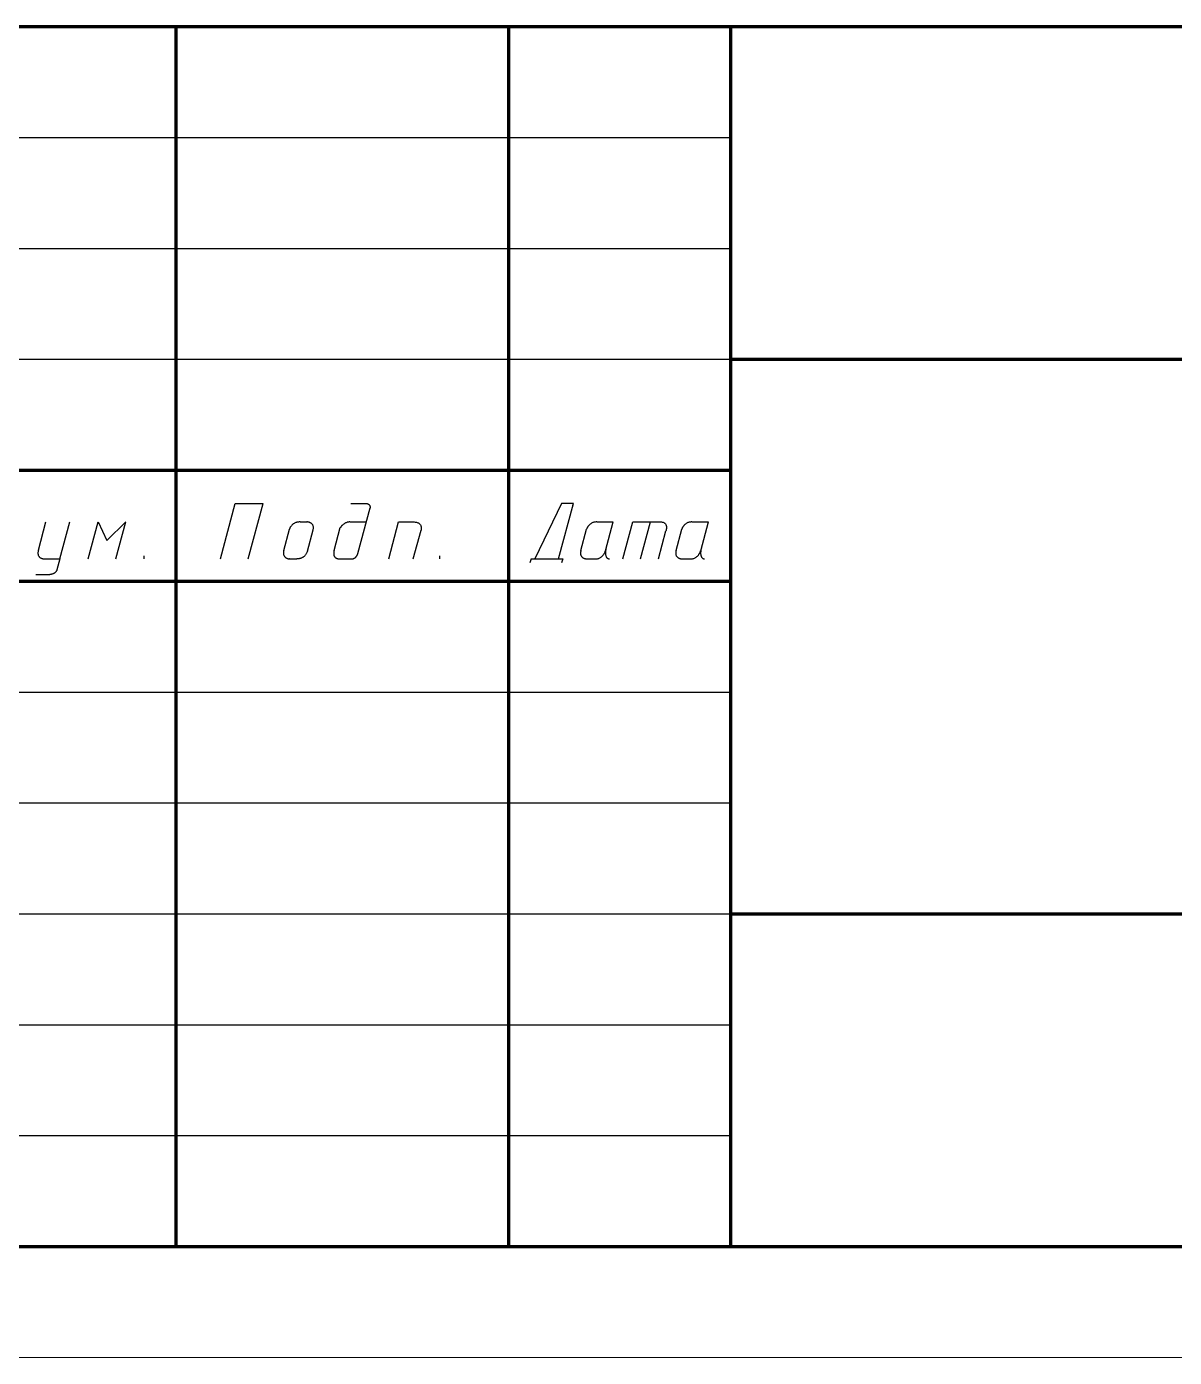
# Model space of a CAD drawing. Header units: millimetres. Extents: x 0 to 420, y 0 to 594.
# Drawn here: x 263.3 to 315, y 0 to 60 of the extents above; entities that cross this region are included whole.
import ezdxf

# ---------------------------------------------------------------- set-up
doc = ezdxf.new("R2010")
doc.units = ezdxf.units.MM
doc.layers.get('0').update_dxf_attribs({"linetype": 'CONTINUOUS', "lineweight": 0})

# ---------------------------------------------------------------- blocks, each defined once
blk = doc.blocks.new('A2V-0')
at = {"lineweight": 100}
for p, q in [((230, 60), (415, 60)), ((270, 5), (270, 60)), ((285, 5), (285, 60)), ((295, 5), (295, 60)), ((295, 45), (365, 45)), ((230, 40), (295, 40)), ((230, 35), (295, 35)), ((295, 20), (365, 20)), ((20, 5), (415, 5))]:
    blk.add_line(p, q, dxfattribs=at)
at = {"lineweight": 25}
for p, q in [((230, 55), (295, 55)), ((230, 50), (295, 50)), ((230, 45), (295, 45)), ((230, 30), (295, 30)), ((230, 25), (295, 25)), ((230, 20), (295, 20)), ((230, 15), (295, 15)), ((230, 10), (295, 10))]:
    blk.add_line(p, q, dxfattribs=at)
blk.add_line((0, 0), (420, 0))

msp = doc.modelspace()

# ---------------------------------------------------------------- linework, layer by layer
at = {"linetype": 'CONTINUOUS', "lineweight": 25}
for p, q in [((272, 36), (272.67, 38.5)), ((272.67, 38.5), (273.92, 38.5)), ((273.25, 36), (273.92, 38.5)), ((277.872, 38.5), (278.551, 38.5)), ((278.551, 38.5), (278.575, 38.499)), ((278.575, 38.499), (278.596, 38.497)), ((278.596, 38.497), (278.616, 38.493)), ((278.616, 38.493), (278.634, 38.488)), ((278.634, 38.488), (278.651, 38.482)), ((278.651, 38.482), (278.665, 38.475)), ((278.665, 38.475), (278.679, 38.467)), ((278.679, 38.467), (278.69, 38.459)), ((278.69, 38.459), (278.701, 38.449)), ((278.701, 38.449), (278.71, 38.439)), ((278.71, 38.439), (278.718, 38.429)), ((278.718, 38.429), (278.725, 38.418)), ((278.725, 38.418), (278.73, 38.407)), ((278.73, 38.407), (278.735, 38.395)), ((278.201, 36.243), (278.751, 38.297)), ((278.735, 38.395), (278.739, 38.384)), ((278.739, 38.384), (278.742, 38.373)), ((278.742, 38.373), (278.745, 38.362)), ((278.745, 38.362), (278.747, 38.352)), ((278.747, 38.352), (278.748, 38.342)), ((278.748, 38.342), (278.749, 38.332)), ((278.749, 38.332), (278.749, 38.323)), ((278.749, 38.323), (278.749, 38.315)), ((278.749, 38.315), (278.749, 38.308)), ((278.749, 38.308), (278.749, 38.302)), ((278.749, 38.302), (278.749, 38.297)), ((278.749, 38.297), (278.749, 38.293)), ((278.749, 38.293), (278.749, 38.291)), ((278.749, 38.29), (278.75, 38.293)), ((278.749, 38.291), (278.749, 38.29)), ((278.749, 38.29), (278.749, 38.29)), ((278.75, 38.293), (278.751, 38.297)), ((263.793, 36.397), (264.133, 37.667)), ((264.759, 36), (265.205, 37.667)), ((266.038, 36), (266.485, 37.667)), ((266.038, 36), (266.485, 37.667)), ((266.485, 37.667), (266.887, 36.833)), ((267.735, 37.667), (266.887, 36.833)), ((267.288, 36), (267.735, 37.667)), ((274.855, 36.378), (275.114, 37.346)), ((275.115, 37.35), (275.114, 37.347)), ((275.114, 37.347), (275.114, 37.346)), ((275.117, 37.355), (275.115, 37.35)), ((275.119, 37.361), (275.117, 37.355)), ((275.122, 37.369), (275.119, 37.361)), ((275.125, 37.378), (275.122, 37.369)), ((275.13, 37.389), (275.125, 37.378)), ((275.135, 37.4), (275.13, 37.389)), ((275.141, 37.412), (275.135, 37.4)), ((275.148, 37.426), (275.141, 37.412)), ((275.156, 37.44), (275.148, 37.426)), ((275.165, 37.454), (275.156, 37.44)), ((275.175, 37.469), (275.165, 37.454)), ((275.186, 37.484), (275.175, 37.469)), ((275.199, 37.499), (275.186, 37.484)), ((275.212, 37.515), (275.199, 37.499)), ((275.227, 37.53), (275.212, 37.515)), ((275.243, 37.545), (275.227, 37.53)), ((275.26, 37.56), (275.243, 37.545)), ((275.279, 37.575), (275.26, 37.56)), ((275.299, 37.588), (275.279, 37.575)), ((275.321, 37.601), (275.299, 37.588)), ((275.344, 37.614), (275.321, 37.601)), ((275.368, 37.625), (275.344, 37.614)), ((275.394, 37.635), (275.368, 37.625)), ((275.422, 37.644), (275.394, 37.635)), ((275.451, 37.652), (275.422, 37.644)), ((275.482, 37.658), (275.451, 37.652)), ((275.515, 37.663), (275.482, 37.658)), ((275.55, 37.666), (275.515, 37.663)), ((275.587, 37.667), (275.55, 37.666)), ((275.587, 37.667), (275.899, 37.667)), ((275.9, 37.667), (275.899, 37.667)), ((275.903, 37.667), (275.9, 37.667)), ((275.908, 37.666), (275.903, 37.667)), ((275.914, 37.666), (275.908, 37.666)), ((275.923, 37.665), (275.914, 37.666)), ((275.92, 36.353), (276.175, 37.306)), ((275.933, 37.664), (275.923, 37.665)), ((275.944, 37.663), (275.933, 37.664)), ((275.957, 37.66), (275.944, 37.663)), ((275.97, 37.658), (275.957, 37.66)), ((275.985, 37.655), (275.97, 37.658)), ((276, 37.651), (275.985, 37.655)), ((276.015, 37.646), (276, 37.651)), ((276.031, 37.64), (276.015, 37.646)), ((276.047, 37.633), (276.031, 37.64)), ((276.063, 37.626), (276.047, 37.633)), ((276.079, 37.617), (276.063, 37.626)), ((276.095, 37.607), (276.079, 37.617)), ((276.11, 37.596), (276.095, 37.607)), ((276.124, 37.584), (276.11, 37.596)), ((276.137, 37.57), (276.124, 37.584)), ((276.149, 37.555), (276.137, 37.57)), ((276.16, 37.538), (276.149, 37.555)), ((276.17, 37.519), (276.16, 37.538)), ((276.178, 37.499), (276.17, 37.519)), ((276.175, 37.306), (276.183, 37.34)), ((276.184, 37.478), (276.178, 37.499)), ((276.183, 37.34), (276.188, 37.372)), ((276.189, 37.454), (276.184, 37.478)), ((276.188, 37.372), (276.191, 37.401)), ((276.191, 37.428), (276.189, 37.454)), ((276.191, 37.401), (276.191, 37.428)), ((277.127, 36.384), (277.403, 37.413)), ((277.4, 37.401), (277.401, 37.406)), ((277.4, 37.399), (277.4, 37.401)), ((277.401, 37.399), (277.4, 37.399)), ((277.401, 37.406), (277.403, 37.413)), ((277.403, 37.401), (277.401, 37.399)), ((277.406, 37.405), (277.403, 37.401)), ((277.409, 37.41), (277.406, 37.405)), ((277.414, 37.418), (277.409, 37.41)), ((277.42, 37.426), (277.414, 37.418)), ((277.427, 37.436), (277.42, 37.426)), ((277.435, 37.447), (277.427, 37.436)), ((277.444, 37.459), (277.435, 37.447)), ((277.454, 37.472), (277.444, 37.459)), ((277.465, 37.486), (277.454, 37.472)), ((277.477, 37.5), (277.465, 37.486)), ((277.49, 37.514), (277.477, 37.5)), ((277.505, 37.529), (277.49, 37.514)), ((277.521, 37.543), (277.505, 37.529)), ((277.537, 37.558), (277.521, 37.543)), ((277.556, 37.572), (277.537, 37.558)), ((277.575, 37.586), (277.556, 37.572)), ((277.596, 37.599), (277.575, 37.586)), ((277.617, 37.612), (277.596, 37.599)), ((277.641, 37.623), (277.617, 37.612)), ((277.665, 37.634), (277.641, 37.623)), ((277.691, 37.643), (277.665, 37.634)), ((277.718, 37.651), (277.691, 37.643)), ((277.746, 37.658), (277.718, 37.651)), ((277.776, 37.663), (277.746, 37.658)), ((277.807, 37.666), (277.776, 37.663)), ((277.84, 37.667), (277.807, 37.666)), ((277.84, 37.667), (278.582, 37.667)), ((279.584, 36), (280.031, 37.667)), ((280.031, 37.667), (280.695, 37.667)), ((280.695, 37.667), (280.737, 37.666)), ((280.695, 36), (281.043, 37.299)), ((280.737, 37.666), (280.775, 37.662)), ((280.775, 37.662), (280.81, 37.657)), ((280.81, 37.657), (280.842, 37.65)), ((280.842, 37.65), (280.872, 37.642)), ((280.872, 37.642), (280.898, 37.632)), ((280.898, 37.632), (280.922, 37.621)), ((280.922, 37.621), (280.944, 37.608)), ((280.944, 37.608), (280.963, 37.594)), ((280.963, 37.594), (280.98, 37.58)), ((280.98, 37.58), (280.994, 37.564)), ((280.994, 37.564), (281.007, 37.548)), ((281.007, 37.548), (281.018, 37.531)), ((281.018, 37.531), (281.027, 37.514)), ((281.027, 37.514), (281.035, 37.497)), ((281.035, 37.497), (281.041, 37.479)), ((281.041, 37.479), (281.046, 37.462)), ((281.044, 37.301), (281.043, 37.299)), ((281.045, 37.305), (281.044, 37.301)), ((281.046, 37.312), (281.045, 37.305)), ((281.046, 37.462), (281.049, 37.445)), ((281.048, 37.32), (281.046, 37.312)), ((281.05, 37.329), (281.048, 37.32)), ((281.049, 37.445), (281.052, 37.428)), ((281.051, 37.34), (281.05, 37.329)), ((281.052, 37.352), (281.051, 37.34)), ((281.052, 37.428), (281.053, 37.411)), ((281.053, 37.366), (281.052, 37.352)), ((281.053, 37.411), (281.054, 37.395)), ((281.054, 37.38), (281.053, 37.366)), ((281.054, 37.395), (281.054, 37.38)), ((263.775, 36.293), (263.774, 36.263)), ((263.774, 36.263), (263.775, 36.234)), ((263.778, 36.325), (263.775, 36.293)), ((263.775, 36.234), (263.779, 36.208)), ((263.784, 36.36), (263.778, 36.325)), ((263.779, 36.208), (263.785, 36.184)), ((263.793, 36.397), (263.784, 36.36)), ((263.785, 36.184), (263.792, 36.162)), ((263.792, 36.162), (263.802, 36.142)), ((263.802, 36.142), (263.812, 36.124)), ((263.812, 36.124), (263.824, 36.107)), ((263.824, 36.107), (263.837, 36.092)), ((263.837, 36.092), (263.851, 36.078)), ((263.851, 36.078), (263.866, 36.066)), ((263.866, 36.066), (263.881, 36.055)), ((263.881, 36.055), (263.897, 36.045)), ((263.897, 36.045), (263.913, 36.037)), ((263.913, 36.037), (263.929, 36.029)), ((263.929, 36.029), (263.945, 36.023)), ((263.945, 36.023), (263.961, 36.018)), ((263.961, 36.018), (263.976, 36.013)), ((263.976, 36.013), (263.99, 36.01)), ((263.99, 36.01), (264.004, 36.007)), ((264.004, 36.007), (264.017, 36.005)), ((264.017, 36.005), (264.029, 36.003)), ((264.029, 36.003), (264.039, 36.002)), ((264.039, 36.002), (264.048, 36.001)), ((264.048, 36.001), (264.055, 36)), ((264.055, 36), (264.061, 36)), ((264.061, 36), (264.064, 36)), ((264.064, 36), (264.065, 36)), ((268.568, 36), (268.568, 36.139)), ((274.841, 36.31), (274.838, 36.279)), ((274.838, 36.279), (274.838, 36.25)), ((274.838, 36.25), (274.841, 36.223)), ((274.846, 36.343), (274.841, 36.31)), ((274.841, 36.223), (274.845, 36.199)), ((274.845, 36.199), (274.852, 36.176)), ((274.855, 36.378), (274.846, 36.343)), ((274.852, 36.176), (274.86, 36.155)), ((274.86, 36.155), (274.87, 36.135)), ((274.87, 36.135), (274.881, 36.118)), ((274.881, 36.118), (274.894, 36.102)), ((274.894, 36.102), (274.907, 36.087)), ((274.907, 36.087), (274.921, 36.074)), ((274.921, 36.074), (274.936, 36.062)), ((274.936, 36.062), (274.952, 36.052)), ((274.952, 36.052), (274.968, 36.043)), ((274.968, 36.043), (274.984, 36.035)), ((274.984, 36.035), (274.999, 36.028)), ((274.999, 36.028), (275.015, 36.022)), ((275.015, 36.022), (275.029, 36.017)), ((275.029, 36.017), (275.044, 36.013)), ((275.044, 36.013), (275.057, 36.009)), ((275.057, 36.009), (275.069, 36.007)), ((275.069, 36.007), (275.08, 36.004)), ((275.08, 36.004), (275.09, 36.003)), ((275.09, 36.003), (275.098, 36.002)), ((275.098, 36.002), (275.104, 36.001)), ((275.104, 36.001), (275.108, 36)), ((275.109, 36), (275.106, 36)), ((275.108, 36), (275.11, 36)), ((275.11, 36), (275.109, 36)), ((275.455, 36), (275.451, 36)), ((275.46, 36), (275.455, 36)), ((275.468, 36), (275.46, 36)), ((275.476, 36.001), (275.468, 36)), ((275.487, 36.001), (275.476, 36.001)), ((275.499, 36.003), (275.487, 36.001)), ((275.512, 36.004), (275.499, 36.003)), ((275.526, 36.006), (275.512, 36.004)), ((275.542, 36.009), (275.526, 36.006)), ((275.558, 36.012), (275.542, 36.009)), ((275.575, 36.016), (275.558, 36.012)), ((275.593, 36.02), (275.575, 36.016)), ((275.612, 36.026), (275.593, 36.02)), ((275.631, 36.032), (275.612, 36.026)), ((275.651, 36.04), (275.631, 36.032)), ((275.67, 36.049), (275.651, 36.04)), ((275.69, 36.058), (275.67, 36.049)), ((275.71, 36.069), (275.69, 36.058)), ((275.73, 36.081), (275.71, 36.069)), ((275.75, 36.095), (275.73, 36.081)), ((275.769, 36.11), (275.75, 36.095)), ((275.788, 36.126), (275.769, 36.11)), ((275.806, 36.144), (275.788, 36.126)), ((275.824, 36.164), (275.806, 36.144)), ((275.841, 36.185), (275.824, 36.164)), ((275.857, 36.208), (275.841, 36.185)), ((275.872, 36.233), (275.857, 36.208)), ((275.886, 36.26), (275.872, 36.233)), ((275.899, 36.289), (275.886, 36.26)), ((275.91, 36.32), (275.899, 36.289)), ((275.92, 36.353), (275.91, 36.32)), ((277.108, 36.283), (277.106, 36.254)), ((277.106, 36.254), (277.106, 36.227)), ((277.106, 36.227), (277.108, 36.202)), ((277.112, 36.315), (277.108, 36.283)), ((277.108, 36.202), (277.111, 36.178)), ((277.111, 36.178), (277.116, 36.157)), ((277.119, 36.348), (277.112, 36.315)), ((277.116, 36.157), (277.123, 36.137)), ((277.127, 36.384), (277.119, 36.348)), ((277.123, 36.137), (277.131, 36.12)), ((277.131, 36.12), (277.14, 36.103)), ((277.14, 36.103), (277.15, 36.089)), ((277.15, 36.089), (277.162, 36.075)), ((277.162, 36.075), (277.174, 36.063)), ((277.174, 36.063), (277.187, 36.053)), ((277.187, 36.053), (277.201, 36.044)), ((277.201, 36.044), (277.215, 36.035)), ((277.215, 36.035), (277.229, 36.028)), ((277.229, 36.028), (277.244, 36.022)), ((277.244, 36.022), (277.259, 36.017)), ((277.259, 36.017), (277.274, 36.013)), ((277.274, 36.013), (277.289, 36.009)), ((277.289, 36.009), (277.303, 36.007)), ((277.303, 36.007), (277.317, 36.004)), ((277.317, 36.004), (277.331, 36.003)), ((277.331, 36.003), (277.344, 36.002)), ((277.344, 36.002), (277.357, 36.001)), ((277.357, 36.001), (277.368, 36)), ((277.368, 36), (277.379, 36)), ((277.379, 36), (277.388, 36)), ((277.388, 36), (277.397, 36)), ((277.918, 36), (277.939, 36.001)), ((277.939, 36.001), (277.959, 36.003)), ((277.959, 36.003), (277.977, 36.007)), ((277.977, 36.007), (277.995, 36.012)), ((277.995, 36.012), (278.012, 36.019)), ((278.012, 36.019), (278.029, 36.027)), ((278.029, 36.027), (278.044, 36.035)), ((278.044, 36.035), (278.059, 36.045)), ((278.059, 36.045), (278.073, 36.055)), ((278.073, 36.055), (278.086, 36.066)), ((278.086, 36.066), (278.098, 36.078)), ((278.098, 36.078), (278.109, 36.09)), ((278.109, 36.09), (278.12, 36.102)), ((278.12, 36.102), (278.13, 36.114)), ((278.13, 36.114), (278.14, 36.127)), ((278.14, 36.127), (278.148, 36.139)), ((278.148, 36.139), (278.156, 36.152)), ((278.156, 36.152), (278.163, 36.164)), ((278.163, 36.164), (278.17, 36.176)), ((278.17, 36.176), (278.176, 36.187)), ((278.176, 36.187), (278.181, 36.197)), ((278.181, 36.197), (278.186, 36.207)), ((278.186, 36.207), (278.19, 36.216)), ((278.19, 36.216), (278.193, 36.224)), ((278.193, 36.224), (278.196, 36.231)), ((278.196, 36.231), (278.198, 36.237)), ((278.198, 36.237), (278.2, 36.241)), ((278.2, 36.241), (278.201, 36.244)), ((278.201, 36.244), (278.201, 36.246)), ((278.201, 36.246), (278.201, 36.245)), ((278.201, 36.245), (278.201, 36.243)), ((281.887, 36), (281.887, 36.139)), ((264.065, 36), (264.759, 36)), ((264.579, 35.414), (264.566, 35.4)), ((264.591, 35.429), (264.579, 35.414)), ((264.602, 35.445), (264.591, 35.429)), ((264.611, 35.463), (264.602, 35.445)), ((264.619, 35.482), (264.611, 35.463)), ((264.625, 35.502), (264.619, 35.482)), ((264.759, 36), (264.625, 35.502)), ((275.106, 36), (275.451, 36)), ((277.397, 36), (277.918, 36)), ((264.25, 35.286), (263.676, 35.286)), ((264.253, 35.286), (264.25, 35.286)), ((264.25, 35.286), (264.25, 35.286)), ((264.258, 35.286), (264.253, 35.286)), ((264.264, 35.287), (264.258, 35.286)), ((264.271, 35.287), (264.264, 35.287)), ((264.28, 35.288), (264.271, 35.287)), ((264.291, 35.289), (264.28, 35.288)), ((264.302, 35.29), (264.291, 35.289)), ((264.315, 35.291), (264.302, 35.29)), ((264.329, 35.293), (264.315, 35.291)), ((264.343, 35.296), (264.329, 35.293)), ((264.358, 35.299), (264.343, 35.296)), ((264.374, 35.302), (264.358, 35.299)), ((264.39, 35.306), (264.374, 35.302)), ((264.407, 35.311), (264.39, 35.306)), ((264.423, 35.316), (264.407, 35.311)), ((264.44, 35.322), (264.423, 35.316)), ((264.457, 35.329), (264.44, 35.322)), ((264.474, 35.336), (264.457, 35.329)), ((264.491, 35.344), (264.474, 35.336)), ((264.507, 35.353), (264.491, 35.344)), ((264.523, 35.363), (264.507, 35.353)), ((264.538, 35.375), (264.523, 35.363)), ((264.553, 35.387), (264.538, 35.375)), ((264.566, 35.4), (264.553, 35.387))]:
    msp.add_line(p, q, dxfattribs=at)
at = {"color": 7, "linetype": 'CONTINUOUS', "lineweight": 25}
for p, q in [((287.377, 38.5), (286.178, 36)), ((287.244, 36), (287.914, 38.5)), ((287.914, 38.5), (287.377, 38.5)), ((287.891, 38.415), (287.914, 38.5)), ((288.249, 36.382), (288.507, 37.345)), ((288.508, 37.346), (288.507, 37.345)), ((288.51, 37.353), (288.508, 37.349)), ((288.508, 37.349), (288.508, 37.346)), ((288.512, 37.36), (288.51, 37.353)), ((288.515, 37.367), (288.512, 37.36)), ((288.519, 37.377), (288.515, 37.367)), ((288.523, 37.387), (288.519, 37.377)), ((288.528, 37.398), (288.523, 37.387)), ((288.534, 37.411), (288.528, 37.398)), ((288.541, 37.424), (288.534, 37.411)), ((288.549, 37.438), (288.541, 37.424)), ((288.558, 37.452), (288.549, 37.438)), ((288.568, 37.467), (288.558, 37.452)), ((288.579, 37.483), (288.568, 37.467)), ((288.591, 37.498), (288.579, 37.483)), ((288.604, 37.514), (288.591, 37.498)), ((288.619, 37.529), (288.604, 37.514)), ((288.634, 37.544), (288.619, 37.529)), ((288.651, 37.559), (288.634, 37.544)), ((288.669, 37.574), (288.651, 37.559)), ((288.689, 37.588), (288.669, 37.574)), ((288.71, 37.601), (288.689, 37.588)), ((288.732, 37.613), (288.71, 37.601)), ((288.756, 37.625), (288.732, 37.613)), ((288.781, 37.635), (288.756, 37.625)), ((288.808, 37.644), (288.781, 37.635)), ((288.836, 37.652), (288.808, 37.644)), ((288.866, 37.658), (288.836, 37.652)), ((288.898, 37.663), (288.866, 37.658)), ((288.931, 37.666), (288.898, 37.663)), ((288.966, 37.667), (288.931, 37.666)), ((288.966, 37.667), (289.705, 37.667)), ((289.358, 36.371), (289.705, 37.667)), ((290.138, 36), (290.585, 37.667)), ((290.585, 37.667), (291.842, 37.667)), ((290.941, 36), (291.387, 37.667)), ((291.744, 36), (292.084, 37.272)), ((291.842, 37.667), (291.875, 37.666)), ((291.875, 37.666), (291.905, 37.662)), ((291.905, 37.662), (291.932, 37.657)), ((291.932, 37.657), (291.957, 37.65)), ((291.957, 37.65), (291.98, 37.641)), ((291.98, 37.641), (292, 37.63)), ((292, 37.63), (292.018, 37.618)), ((292.018, 37.618), (292.034, 37.605)), ((292.034, 37.605), (292.048, 37.591)), ((292.048, 37.591), (292.06, 37.575)), ((292.06, 37.575), (292.07, 37.559)), ((292.07, 37.559), (292.079, 37.542)), ((292.079, 37.542), (292.086, 37.525)), ((292.084, 37.272), (292.083, 37.268)), ((292.086, 37.278), (292.084, 37.272)), ((292.086, 37.525), (292.092, 37.506)), ((292.088, 37.286), (292.086, 37.278)), ((292.09, 37.295), (292.088, 37.286)), ((292.092, 37.306), (292.09, 37.295)), ((292.092, 37.506), (292.096, 37.488)), ((292.095, 37.319), (292.092, 37.306)), ((292.097, 37.332), (292.095, 37.319)), ((292.096, 37.488), (292.1, 37.47)), ((292.099, 37.347), (292.097, 37.332)), ((292.101, 37.363), (292.099, 37.347)), ((292.1, 37.47), (292.102, 37.451)), ((292.102, 37.379), (292.101, 37.363)), ((292.102, 37.451), (292.103, 37.433)), ((292.103, 37.397), (292.102, 37.379)), ((292.103, 37.433), (292.104, 37.414)), ((292.104, 37.414), (292.103, 37.397)), ((292.539, 36.382), (292.797, 37.345)), ((292.798, 37.346), (292.797, 37.345)), ((292.799, 37.349), (292.798, 37.346)), ((292.8, 37.353), (292.799, 37.349)), ((292.802, 37.36), (292.8, 37.353)), ((292.805, 37.367), (292.802, 37.36)), ((292.809, 37.377), (292.805, 37.367)), ((292.813, 37.387), (292.809, 37.377)), ((292.818, 37.398), (292.813, 37.387)), ((292.824, 37.411), (292.818, 37.398)), ((292.831, 37.424), (292.824, 37.411)), ((292.839, 37.438), (292.831, 37.424)), ((292.848, 37.452), (292.839, 37.438)), ((292.858, 37.467), (292.848, 37.452)), ((292.869, 37.483), (292.858, 37.467)), ((292.881, 37.498), (292.869, 37.483)), ((292.894, 37.514), (292.881, 37.498)), ((292.909, 37.529), (292.894, 37.514)), ((292.924, 37.544), (292.909, 37.529)), ((292.941, 37.559), (292.924, 37.544)), ((292.96, 37.574), (292.941, 37.559)), ((292.979, 37.588), (292.96, 37.574)), ((293, 37.601), (292.979, 37.588)), ((293.022, 37.613), (293, 37.601)), ((293.046, 37.625), (293.022, 37.613)), ((293.071, 37.635), (293.046, 37.625)), ((293.098, 37.644), (293.071, 37.635)), ((293.126, 37.652), (293.098, 37.644)), ((293.156, 37.658), (293.126, 37.652)), ((293.188, 37.663), (293.156, 37.658)), ((293.221, 37.666), (293.188, 37.663)), ((293.256, 37.667), (293.221, 37.666)), ((293.256, 37.667), (293.995, 37.667)), ((293.648, 36.371), (293.995, 37.667)), ((288.232, 36.281), (288.231, 36.252)), ((288.231, 36.252), (288.233, 36.225)), ((288.235, 36.312), (288.232, 36.281)), ((288.233, 36.225), (288.237, 36.2)), ((288.241, 36.346), (288.235, 36.312)), ((288.237, 36.2), (288.242, 36.177)), ((288.249, 36.382), (288.241, 36.346)), ((288.242, 36.177), (288.25, 36.156)), ((288.25, 36.156), (288.259, 36.136)), ((288.259, 36.136), (288.269, 36.119)), ((288.269, 36.119), (288.281, 36.102)), ((288.281, 36.102), (288.294, 36.088)), ((288.294, 36.088), (288.308, 36.075)), ((288.308, 36.075), (288.323, 36.063)), ((288.323, 36.063), (288.338, 36.052)), ((288.338, 36.052), (288.354, 36.043)), ((288.354, 36.043), (288.37, 36.035)), ((288.37, 36.035), (288.386, 36.028)), ((288.386, 36.028), (288.403, 36.022)), ((288.403, 36.022), (288.419, 36.017)), ((288.419, 36.017), (288.435, 36.013)), ((288.435, 36.013), (288.45, 36.009)), ((288.45, 36.009), (288.464, 36.007)), ((288.464, 36.007), (288.478, 36.004)), ((288.478, 36.004), (288.491, 36.003)), ((288.491, 36.003), (288.502, 36.002)), ((288.502, 36.002), (288.512, 36.001)), ((288.512, 36.001), (288.521, 36)), ((288.521, 36), (288.528, 36)), ((288.528, 36), (288.533, 36)), ((288.533, 36), (288.536, 36)), ((288.896, 36), (288.93, 36.001)), ((288.93, 36.001), (288.963, 36.004)), ((288.963, 36.004), (288.994, 36.01)), ((288.994, 36.01), (289.024, 36.017)), ((289.024, 36.017), (289.051, 36.026)), ((289.051, 36.026), (289.078, 36.036)), ((289.078, 36.036), (289.103, 36.048)), ((289.103, 36.048), (289.127, 36.061)), ((289.127, 36.061), (289.149, 36.075)), ((289.149, 36.075), (289.17, 36.09)), ((289.17, 36.09), (289.189, 36.106)), ((289.189, 36.106), (289.208, 36.123)), ((289.208, 36.123), (289.225, 36.14)), ((289.225, 36.14), (289.241, 36.158)), ((289.241, 36.158), (289.255, 36.176)), ((289.255, 36.176), (289.269, 36.194)), ((289.269, 36.194), (289.281, 36.211)), ((289.281, 36.211), (289.293, 36.229)), ((289.293, 36.229), (289.303, 36.246)), ((289.303, 36.246), (289.312, 36.263)), ((289.312, 36.263), (289.321, 36.279)), ((289.321, 36.279), (289.328, 36.294)), ((289.328, 36.294), (289.335, 36.309)), ((289.335, 36.309), (289.34, 36.322)), ((289.34, 36.322), (289.345, 36.334)), ((289.345, 36.334), (289.349, 36.345)), ((289.349, 36.345), (289.352, 36.354)), ((289.352, 36.354), (289.354, 36.361)), ((289.354, 36.361), (289.356, 36.366)), ((289.356, 36.292), (289.355, 36.259)), ((289.355, 36.259), (289.356, 36.229)), ((289.356, 36.366), (289.357, 36.37)), ((289.358, 36.327), (289.356, 36.292)), ((289.356, 36.229), (289.358, 36.202)), ((289.357, 36.37), (289.358, 36.371)), ((289.363, 36.364), (289.358, 36.327)), ((289.358, 36.202), (289.362, 36.177)), ((289.362, 36.177), (289.367, 36.154)), ((289.37, 36.405), (289.363, 36.364)), ((289.367, 36.154), (289.374, 36.133)), ((289.379, 36.448), (289.37, 36.405)), ((289.374, 36.133), (289.381, 36.114)), ((289.391, 36.494), (289.379, 36.448)), ((289.381, 36.114), (289.39, 36.097)), ((289.39, 36.097), (289.399, 36.082)), ((289.399, 36.082), (289.408, 36.068)), ((289.408, 36.068), (289.419, 36.056)), ((289.419, 36.056), (289.429, 36.046)), ((289.429, 36.046), (289.44, 36.036)), ((289.44, 36.036), (289.451, 36.029)), ((289.451, 36.029), (289.462, 36.022)), ((289.462, 36.022), (289.472, 36.017)), ((289.472, 36.017), (289.482, 36.012)), ((289.482, 36.012), (289.492, 36.008)), ((289.492, 36.008), (289.501, 36.006)), ((289.501, 36.006), (289.51, 36.004)), ((289.51, 36.004), (289.517, 36.002)), ((289.517, 36.002), (289.523, 36.001)), ((289.523, 36.001), (289.529, 36)), ((289.529, 36), (289.533, 36)), ((289.533, 36), (289.535, 36)), ((289.535, 36), (289.536, 36)), ((292.522, 36.281), (292.521, 36.252)), ((292.521, 36.252), (292.523, 36.225)), ((292.525, 36.312), (292.522, 36.281)), ((292.523, 36.225), (292.527, 36.2)), ((292.531, 36.346), (292.525, 36.312)), ((292.527, 36.2), (292.532, 36.177)), ((292.539, 36.382), (292.531, 36.346)), ((292.532, 36.177), (292.54, 36.156)), ((292.54, 36.156), (292.549, 36.136)), ((292.549, 36.136), (292.559, 36.119)), ((292.559, 36.119), (292.571, 36.102)), ((292.571, 36.102), (292.584, 36.088)), ((292.584, 36.088), (292.598, 36.075)), ((292.598, 36.075), (292.613, 36.063)), ((292.613, 36.063), (292.628, 36.052)), ((292.628, 36.052), (292.644, 36.043)), ((292.644, 36.043), (292.66, 36.035)), ((292.66, 36.035), (292.677, 36.028)), ((292.677, 36.028), (292.693, 36.022)), ((292.693, 36.022), (292.709, 36.017)), ((292.709, 36.017), (292.725, 36.013)), ((292.725, 36.013), (292.74, 36.009)), ((292.74, 36.009), (292.754, 36.007)), ((292.754, 36.007), (292.768, 36.004)), ((292.768, 36.004), (292.781, 36.003)), ((292.781, 36.003), (292.792, 36.002)), ((292.792, 36.002), (292.802, 36.001)), ((292.802, 36.001), (292.811, 36)), ((292.811, 36), (292.818, 36)), ((292.818, 36), (292.823, 36)), ((292.823, 36), (292.826, 36)), ((293.186, 36), (293.22, 36.001)), ((293.22, 36.001), (293.253, 36.004)), ((293.253, 36.004), (293.284, 36.01)), ((293.284, 36.01), (293.314, 36.017)), ((293.314, 36.017), (293.341, 36.026)), ((293.341, 36.026), (293.368, 36.036)), ((293.368, 36.036), (293.393, 36.048)), ((293.393, 36.048), (293.417, 36.061)), ((293.417, 36.061), (293.439, 36.075)), ((293.439, 36.075), (293.46, 36.09)), ((293.46, 36.09), (293.479, 36.106)), ((293.479, 36.106), (293.498, 36.123)), ((293.498, 36.123), (293.515, 36.14)), ((293.515, 36.14), (293.531, 36.158)), ((293.531, 36.158), (293.545, 36.176)), ((293.545, 36.176), (293.559, 36.194)), ((293.559, 36.194), (293.571, 36.211)), ((293.571, 36.211), (293.583, 36.229)), ((293.583, 36.229), (293.593, 36.246)), ((293.593, 36.246), (293.602, 36.263)), ((293.602, 36.263), (293.611, 36.279)), ((293.611, 36.279), (293.618, 36.294)), ((293.618, 36.294), (293.625, 36.309)), ((293.625, 36.309), (293.63, 36.322)), ((293.63, 36.322), (293.635, 36.334)), ((293.635, 36.334), (293.639, 36.345)), ((293.639, 36.345), (293.642, 36.354)), ((293.642, 36.354), (293.644, 36.361)), ((293.644, 36.361), (293.646, 36.366)), ((293.646, 36.292), (293.645, 36.259)), ((293.645, 36.259), (293.646, 36.229)), ((293.646, 36.366), (293.647, 36.37)), ((293.648, 36.327), (293.646, 36.292)), ((293.646, 36.229), (293.648, 36.202)), ((293.647, 36.37), (293.648, 36.371)), ((293.653, 36.364), (293.648, 36.327)), ((293.648, 36.202), (293.652, 36.177)), ((293.652, 36.177), (293.657, 36.154)), ((293.66, 36.405), (293.653, 36.364)), ((293.657, 36.154), (293.664, 36.133)), ((293.669, 36.448), (293.66, 36.405)), ((293.664, 36.133), (293.671, 36.114)), ((293.681, 36.494), (293.669, 36.448)), ((293.671, 36.114), (293.68, 36.097)), ((293.68, 36.097), (293.689, 36.082)), ((293.689, 36.082), (293.698, 36.068)), ((293.698, 36.068), (293.709, 36.056)), ((293.709, 36.056), (293.719, 36.046)), ((293.719, 36.046), (293.73, 36.036)), ((293.73, 36.036), (293.741, 36.029)), ((293.741, 36.029), (293.752, 36.022)), ((293.752, 36.022), (293.762, 36.017)), ((293.762, 36.017), (293.772, 36.012)), ((293.772, 36.012), (293.782, 36.008)), ((293.782, 36.008), (293.791, 36.006)), ((293.791, 36.006), (293.8, 36.004)), ((293.8, 36.004), (293.807, 36.002)), ((293.807, 36.002), (293.813, 36.001)), ((293.813, 36.001), (293.819, 36)), ((293.819, 36), (293.823, 36)), ((293.823, 36), (293.825, 36)), ((293.825, 36), (293.826, 36)), ((286, 36), (285.952, 35.822)), ((286, 36), (287.428, 36)), ((287.428, 36), (287.38, 35.822)), ((288.536, 36), (288.896, 36)), ((292.826, 36), (293.186, 36))]:
    msp.add_line(p, q, dxfattribs=at)

# ---------------------------------------------------------------- block references
msp.add_blockref('A2V-0', (0, 0))

doc.saveas('drawing.dxf')
